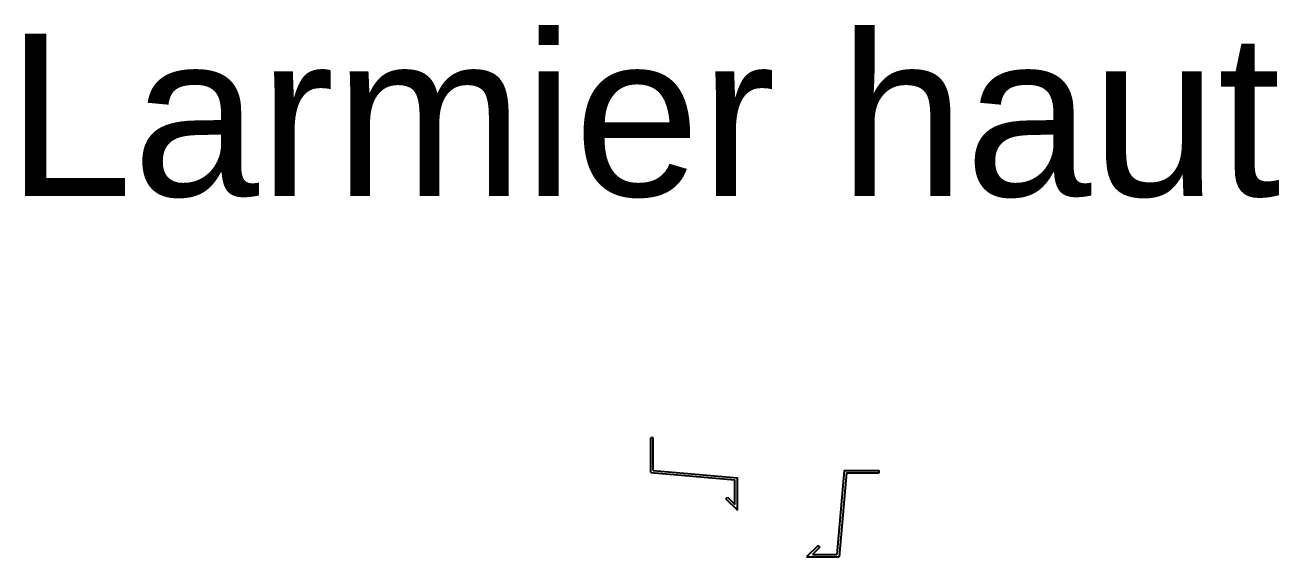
# Model space of a CAD drawing. Header units: millimetres. Extents: x -676 to 20716, y -6551 to 3709.
# Drawn here: x 6656 to 7427, y -4053 to -3726 of the extents above; entities that cross this region are included whole.
import ezdxf

# ---------------------------------------------------------------- set-up
doc = ezdxf.new("R2010")
doc.units = ezdxf.units.MM
doc.layers.get('0').update_dxf_attribs({"lineweight": 25, "true_color": 0xffffff})
doc.layers.add('Option Bois Brule ... OptionRecalepinage ... Larmier', color=178, linetype='Continuous', lineweight=25, true_color=0x000000)
doc.styles.add('textstyle14', font='')
doc.styles.get('textstyle14').set_extended_font_data('Liberation Sans')

# ---------------------------------------------------------------- blocks, each defined once
blk = doc.blocks.new('LarmierHautBaie1_VueCoupe')
at = {"layer": 'Option Bois Brule ... OptionRecalepinage ... Larmier'}
for p, q in [((0, 0), (0, 21.37)), ((1.5, 21.37), (0, 21.37)), ((1.5, 1.37), (1.5, 21.37)), ((0, 0), (51.8, -4.53)), ((1.5, 1.37), (53.3, -3.16)), ((51.8, -19.54), (51.8, -4.53)), ((53.3, -23.16), (53.3, -3.16)), ((46.23, -16.09), (47.29, -15.03)), ((47.29, -15.03), (51.8, -19.54)), ((46.23, -16.09), (53.3, -23.16))]:
    blk.add_line(p, q, dxfattribs=at)

msp = doc.modelspace()

# ---------------------------------------------------------------- linework, layer by layer
for p in [(6000, 0), (6100, 0), (6200, 0)]:
    msp.add_xline(p, (0, 1))

# ---------------------------------------------------------------- block references
at = {"layer": 'Option Bois Brule ... OptionRecalepinage ... Larmier'}
msp.add_blockref('LarmierHautBaie1_VueCoupe', (7040.92, -4001.37), dxfattribs=at)
at = {"layer": 'Option Bois Brule ... OptionRecalepinage ... Larmier', "rotation": 270}
msp.add_blockref('LarmierHautBaie1_VueCoupe', (7160, -4000), dxfattribs=at)

# ---------------------------------------------------------------- texts
at = {"insert": (6644.36, -3731.11), "char_height": 100, "attachment_point": 1, "style": 'textstyle14'}
msp.add_mtext('Larmier haut', dxfattribs=at)

doc.saveas('drawing.dxf')
